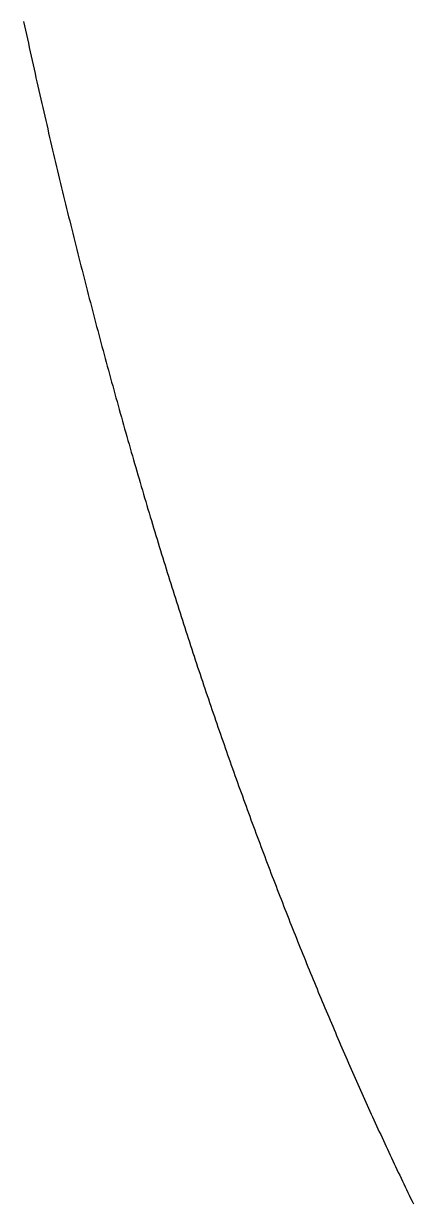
# Model space of a CAD drawing. Header units: millimetres. Extents: x 84 to 218, y -158 to -51.
# Drawn here: x 86.27 to 89.16, y -131.07 to -122.32 of the extents above; entities that cross this region are included whole.
import ezdxf

# ---------------------------------------------------------------- set-up
doc = ezdxf.new("R2010")
doc.units = ezdxf.units.MM
doc.layers.add('BLACK', color=250, linetype='CONTINUOUS')

msp = doc.modelspace()

# ---------------------------------------------------------------- linework, layer by layer
at = {"layer": 'BLACK', "linetype": 'CONTINUOUS'}
for p, q in [((86.272749, -122.301361), (86.279742, -122.333731)), ((86.279742, -122.333731), (86.286747, -122.366057)), ((86.286747, -122.366057), (86.293765, -122.398352)), ((86.293765, -122.398352), (86.300794, -122.430603)), ((86.300794, -122.430603), (86.307837, -122.462822)), ((86.307837, -122.462822), (86.31489, -122.494998)), ((86.31489, -122.494998), (86.321957, -122.527142)), ((86.321957, -122.527142), (86.329035, -122.559243)), ((86.329035, -122.559243), (86.336127, -122.591312)), ((86.336127, -122.591312), (86.343229, -122.623338)), ((86.343229, -122.623338), (86.350345, -122.655332)), ((86.350345, -122.655332), (86.357472, -122.687283)), ((86.357472, -122.687283), (86.364612, -122.719202)), ((86.364612, -122.719202), (86.371763, -122.751078)), ((86.371763, -122.751078), (86.378927, -122.782922)), ((86.378927, -122.782922), (86.386103, -122.814723)), ((86.386103, -122.814723), (86.393291, -122.846493)), ((86.393291, -122.846493), (86.400491, -122.878219)), ((86.400491, -122.878219), (86.407703, -122.909914)), ((86.407703, -122.909914), (86.414927, -122.941566)), ((86.414927, -122.941566), (86.422163, -122.973186)), ((86.422163, -122.973186), (86.429411, -123.004764)), ((86.429411, -123.004764), (86.436671, -123.036309)), ((86.436671, -123.036309), (86.443942, -123.067812)), ((86.443942, -123.067812), (86.451227, -123.099283)), ((86.451227, -123.099283), (86.458522, -123.130712)), ((86.458522, -123.130712), (86.46583, -123.162108)), ((86.46583, -123.162108), (86.473149, -123.193463)), ((86.473149, -123.193463), (86.480481, -123.224785)), ((86.480481, -123.224785), (86.487824, -123.256065)), ((86.487824, -123.256065), (86.49518, -123.287313)), ((86.49518, -123.287313), (86.502546, -123.31852)), ((86.502546, -123.31852), (86.509925, -123.349694)), ((86.509925, -123.349694), (86.517315, -123.380825)), ((86.517315, -123.380825), (86.524718, -123.411925)), ((86.524718, -123.411925), (86.532131, -123.442983)), ((86.532131, -123.442983), (86.539558, -123.474009)), ((86.539558, -123.474009), (86.546994, -123.504993)), ((86.546994, -123.504993), (86.554444, -123.535946)), ((86.554444, -123.535946), (86.561904, -123.566856)), ((86.561904, -123.566856), (86.569378, -123.597734)), ((86.569378, -123.597734), (86.576861, -123.62857)), ((86.576861, -123.62857), (86.584357, -123.659375)), ((86.584357, -123.659375), (86.591864, -123.690138)), ((86.591864, -123.690138), (86.599384, -123.720869)), ((86.599384, -123.720869), (86.606914, -123.751558)), ((86.606914, -123.751558), (86.614457, -123.782215)), ((86.614457, -123.782215), (86.62201, -123.812831)), ((86.62201, -123.812831), (86.629575, -123.843415)), ((86.629575, -123.843415), (86.637152, -123.873957)), ((86.637152, -123.873957), (86.64474, -123.904467)), ((86.64474, -123.904467), (86.65234, -123.934936)), ((86.65234, -123.934936), (86.659951, -123.965373)), ((86.659951, -123.965373), (86.667573, -123.995769)), ((86.667573, -123.995769), (86.675208, -124.026133)), ((86.675208, -124.026133), (86.682853, -124.056455)), ((86.682853, -124.056455), (86.690511, -124.086746)), ((86.690511, -124.086746), (86.698178, -124.116995)), ((86.698178, -124.116995), (86.705859, -124.147213)), ((86.705859, -124.147213), (86.713549, -124.177389)), ((86.713549, -124.177389), (86.721252, -124.207534)), ((86.721252, -124.207534), (86.728965, -124.237637)), ((86.728965, -124.237637), (86.736691, -124.267709)), ((86.736691, -124.267709), (86.744426, -124.297739)), ((86.744426, -124.297739), (86.752174, -124.327738)), ((86.752174, -124.327738), (86.759932, -124.357696)), ((86.759932, -124.357696), (86.767703, -124.387622)), ((86.767703, -124.387622), (86.775484, -124.417507)), ((86.775484, -124.417507), (86.783277, -124.44736)), ((86.783277, -124.44736), (86.79108, -124.477172)), ((86.79108, -124.477172), (86.798895, -124.506953)), ((86.798895, -124.506953), (86.806721, -124.536693)), ((86.806721, -124.536693), (86.814558, -124.566401)), ((86.814558, -124.566401), (86.822406, -124.596068)), ((86.822406, -124.596068), (86.830266, -124.625704)), ((86.830266, -124.625704), (86.838136, -124.655299)), ((86.838136, -124.655299), (86.846018, -124.684862)), ((86.846018, -124.684862), (86.85391, -124.714385)), ((86.85391, -124.714385), (86.861814, -124.743876)), ((86.861814, -124.743876), (86.869728, -124.773326)), ((86.869728, -124.773326), (86.877654, -124.802745)), ((86.877654, -124.802745), (86.88559, -124.832123)), ((86.88559, -124.832123), (86.893538, -124.86147)), ((86.893538, -124.86147), (86.901496, -124.890776)), ((86.901496, -124.890776), (86.909466, -124.920051)), ((86.909466, -124.920051), (86.917446, -124.949285)), ((86.917446, -124.949285), (86.925438, -124.978488)), ((86.925438, -124.978488), (86.93344, -125.00765)), ((86.93344, -125.00765), (86.941453, -125.036781)), ((86.941453, -125.036781), (86.949477, -125.065872)), ((86.949477, -125.065872), (86.957512, -125.094931)), ((86.957512, -125.094931), (86.965557, -125.12395)), ((86.965557, -125.12395), (86.973614, -125.152937)), ((86.973614, -125.152937), (86.981681, -125.181884)), ((86.981681, -125.181884), (86.989759, -125.2108)), ((86.989759, -125.2108), (86.997848, -125.239675)), ((86.997848, -125.239675), (87.005948, -125.26852)), ((87.005948, -125.26852), (87.014057, -125.297323)), ((87.014057, -125.297323), (87.022179, -125.326096)), ((87.022179, -125.326096), (87.03031, -125.354829)), ((87.03031, -125.354829), (87.038453, -125.38353)), ((87.038453, -125.38353), (87.046605, -125.412191)), ((87.046605, -125.412191), (87.05477, -125.440822)), ((87.05477, -125.440822), (87.062943, -125.469411)), ((87.062943, -125.469411), (87.071129, -125.49797)), ((87.071129, -125.49797), (87.079324, -125.526489)), ((87.079324, -125.526489), (87.087531, -125.554977)), ((87.087531, -125.554977), (87.095747, -125.583424)), ((87.095747, -125.583424), (87.103975, -125.611841)), ((87.103975, -125.611841), (87.112212, -125.640218)), ((87.112212, -125.640218), (87.120461, -125.668563)), ((87.120461, -125.668563), (87.128719, -125.696869)), ((87.128719, -125.696869), (87.136989, -125.725144)), ((87.136989, -125.725144), (87.145268, -125.753379)), ((87.145268, -125.753379), (87.153559, -125.781583)), ((87.153559, -125.781583), (87.161859, -125.809747)), ((87.161859, -125.809747), (87.170171, -125.83788)), ((87.170171, -125.83788), (87.178492, -125.865974)), ((87.178492, -125.865974), (87.186824, -125.894036)), ((87.186824, -125.894036), (87.195166, -125.922059)), ((87.195166, -125.922059), (87.203519, -125.950051)), ((87.203519, -125.950051), (87.211882, -125.978003)), ((87.211882, -125.978003), (87.220256, -126.005925)), ((87.220256, -126.005925), (87.228639, -126.033807)), ((87.228639, -126.033807), (87.237034, -126.061658)), ((87.237034, -126.061658), (87.245437, -126.08947)), ((87.245437, -126.08947), (87.253852, -126.117251)), ((87.253852, -126.117251), (87.262276, -126.144992)), ((87.262276, -126.144992), (87.270712, -126.172702)), ((87.270712, -126.172702), (87.279157, -126.200373)), ((87.279157, -126.200373), (87.287613, -126.228014)), ((87.287613, -126.228014), (87.296078, -126.255615)), ((87.296078, -126.255615), (87.304554, -126.283185)), ((87.304554, -126.283185), (87.31304, -126.310716)), ((87.31304, -126.310716), (87.321536, -126.338217)), ((87.321536, -126.338217), (87.330042, -126.365677)), ((87.330042, -126.365677), (87.338559, -126.393108)), ((87.338559, -126.393108), (87.347085, -126.420499)), ((87.347085, -126.420499), (87.355622, -126.44786)), ((87.355622, -126.44786), (87.364168, -126.475181)), ((87.364168, -126.475181), (87.372725, -126.502472)), ((87.372725, -126.502472), (87.381291, -126.529724)), ((87.381291, -126.529724), (87.389869, -126.556945)), ((87.389869, -126.556945), (87.398455, -126.584127)), ((87.398455, -126.584127), (87.407052, -126.611279)), ((87.407052, -126.611279), (87.415658, -126.638391)), ((87.415658, -126.638391), (87.424275, -126.665474)), ((87.424275, -126.665474), (87.432901, -126.692517)), ((87.432901, -126.692517), (87.441538, -126.71953)), ((87.441538, -126.71953), (87.450184, -126.746503)), ((87.450184, -126.746503), (87.458841, -126.773447)), ((87.458841, -126.773447), (87.467506, -126.800351)), ((87.467506, -126.800351), (87.476183, -126.827226)), ((87.476183, -126.827226), (87.484868, -126.854061)), ((87.484868, -126.854061), (87.493565, -126.880866)), ((87.493565, -126.880866), (87.502269, -126.907632)), ((87.502269, -126.907632), (87.510985, -126.934368)), ((87.510985, -126.934368), (87.51971, -126.961065)), ((87.51971, -126.961065), (87.528445, -126.987732)), ((87.528445, -126.987732), (87.537189, -127.01436)), ((87.537189, -127.01436), (87.545944, -127.040958)), ((87.545944, -127.040958), (87.554708, -127.067518)), ((87.554708, -127.067518), (87.563482, -127.094047)), ((87.563482, -127.094047), (87.572265, -127.120537)), ((87.572265, -127.120537), (87.581059, -127.146998)), ((87.581059, -127.146998), (87.589861, -127.17342)), ((87.589861, -127.17342), (87.598674, -127.199812)), ((87.598674, -127.199812), (87.607495, -127.226165)), ((87.607495, -127.226165), (87.616328, -127.252488)), ((87.616328, -127.252488), (87.625168, -127.278773)), ((87.625168, -127.278773), (87.63402, -127.305028)), ((87.63402, -127.305028), (87.642879, -127.331244)), ((87.642879, -127.331244), (87.65175, -127.357431)), ((87.65175, -127.357431), (87.660629, -127.383578)), ((87.660629, -127.383578), (87.669519, -127.409696)), ((87.669519, -127.409696), (87.678417, -127.435776)), ((87.678417, -127.435776), (87.687325, -127.461826)), ((87.687325, -127.461826), (87.696242, -127.487837)), ((87.696242, -127.487837), (87.70517, -127.513819)), ((87.70517, -127.513819), (87.714105, -127.539762)), ((87.714105, -127.539762), (87.723052, -127.565676)), ((87.723052, -127.565676), (87.732007, -127.591551)), ((87.732007, -127.591551), (87.740972, -127.617397)), ((87.740972, -127.617397), (87.749945, -127.643204)), ((87.749945, -127.643204), (87.75893, -127.668982)), ((87.75893, -127.668982), (87.767921, -127.694721)), ((87.767921, -127.694721), (87.776924, -127.720431)), ((87.776924, -127.720431), (87.785935, -127.746103)), ((87.785935, -127.746103), (87.794957, -127.771745)), ((87.794957, -127.771745), (87.803986, -127.797349)), ((87.803986, -127.797349), (87.813026, -127.822924)), ((87.813026, -127.822924), (87.822074, -127.84846)), ((87.822074, -127.84846), (87.831132, -127.873967)), ((87.831132, -127.873967), (87.840199, -127.899436)), ((87.840199, -127.899436), (87.849276, -127.924875)), ((87.849276, -127.924875), (87.85836, -127.950277)), ((87.85836, -127.950277), (87.867456, -127.975649)), ((87.867456, -127.975649), (87.876559, -128.000983)), ((87.876559, -128.000983), (87.885673, -128.026288)), ((87.885673, -128.026288), (87.894794, -128.051555)), ((87.894794, -128.051555), (87.903926, -128.076792)), ((87.903926, -128.076792), (87.913066, -128.101992)), ((87.913066, -128.101992), (87.922216, -128.127162)), ((87.922216, -128.127162), (87.931374, -128.152295)), ((87.931374, -128.152295), (87.940542, -128.177398)), ((87.940542, -128.177398), (87.949718, -128.202463)), ((87.949718, -128.202463), (87.958905, -128.2275)), ((87.958905, -128.2275), (87.968098, -128.252498)), ((87.968098, -128.252498), (87.977303, -128.277468)), ((87.977303, -128.277468), (87.986515, -128.302399)), ((87.986515, -128.302399), (87.995738, -128.327302)), ((87.995738, -128.327302), (88.004967, -128.352167)), ((88.004967, -128.352167), (88.014208, -128.377003)), ((88.014208, -128.377003), (88.023456, -128.401801)), ((88.023456, -128.401801), (88.032714, -128.426571)), ((88.032714, -128.426571), (88.04198, -128.451302)), ((88.04198, -128.451302), (88.051256, -128.476005)), ((88.051256, -128.476005), (88.060539, -128.50067)), ((88.060539, -128.50067), (88.069833, -128.525306)), ((88.069833, -128.525306), (88.079134, -128.549905)), ((88.079134, -128.549905), (88.088445, -128.574475)), ((88.088445, -128.574475), (88.097764, -128.599007)), ((88.097764, -128.599007), (88.107093, -128.623511)), ((88.107093, -128.623511), (88.11643, -128.647977)), ((88.11643, -128.647977), (88.125776, -128.672414)), ((88.125776, -128.672414), (88.13513, -128.696814)), ((88.13513, -128.696814), (88.144494, -128.721186)), ((88.144494, -128.721186), (88.153866, -128.745519)), ((88.153866, -128.745519), (88.163247, -128.769825)), ((88.163247, -128.769825), (88.172636, -128.794092)), ((88.172636, -128.794092), (88.182035, -128.818332)), ((88.182035, -128.818332), (88.191441, -128.842534)), ((88.191441, -128.842534), (88.200858, -128.866707)), ((88.200858, -128.866707), (88.210281, -128.890843)), ((88.210281, -128.890843), (88.219715, -128.914951)), ((88.219715, -128.914951), (88.229155, -128.939021)), ((88.229155, -128.939021), (88.238606, -128.963063)), ((88.238606, -128.963063), (88.248064, -128.987068)), ((88.248064, -128.987068), (88.257532, -129.011044)), ((88.257532, -129.011044), (88.267007, -129.034983)), ((88.267007, -129.034983), (88.276492, -129.058894)), ((88.276492, -129.058894), (88.285984, -129.082767)), ((88.285984, -129.082767), (88.295486, -129.106612)), ((88.295486, -129.106612), (88.304995, -129.130421)), ((88.304995, -129.130421), (88.314514, -129.1542)), ((88.314514, -129.1542), (88.32404, -129.177943)), ((88.32404, -129.177943), (88.333576, -129.201658)), ((88.333576, -129.201658), (88.343119, -129.225336)), ((88.343119, -129.225336), (88.352672, -129.248985)), ((88.352672, -129.248985), (88.362231, -129.272597)), ((88.362231, -129.272597), (88.371801, -129.296182)), ((88.371801, -129.296182), (88.381378, -129.319729)), ((88.381378, -129.319729), (88.390964, -129.343248)), ((88.390964, -129.343248), (88.400557, -129.366731)), ((88.400557, -129.366731), (88.41016, -129.390185)), ((88.41016, -129.390185), (88.41977, -129.413603)), ((88.41977, -129.413603), (88.42939, -129.436992)), ((88.42939, -129.436992), (88.439016, -129.460345)), ((88.439016, -129.460345), (88.448653, -129.483669)), ((88.448653, -129.483669), (88.458296, -129.506958)), ((88.458296, -129.506958), (88.467949, -129.530217)), ((88.467949, -129.530217), (88.477608, -129.553441)), ((88.477608, -129.553441), (88.487278, -129.576636)), ((88.487278, -129.576636), (88.496954, -129.599795)), ((88.496954, -129.599795), (88.506639, -129.622926)), ((88.506639, -129.622926), (88.516332, -129.64602)), ((88.516332, -129.64602), (88.526034, -129.669087)), ((88.526034, -129.669087), (88.535742, -129.692117)), ((88.535742, -129.692117), (88.545461, -129.715119)), ((88.545461, -129.715119), (88.555186, -129.738084)), ((88.555186, -129.738084), (88.564921, -129.761022)), ((88.564921, -129.761022), (88.574662, -129.783924)), ((88.574662, -129.783924), (88.584413, -129.806797)), ((88.584413, -129.806797), (88.59417, -129.829635)), ((88.59417, -129.829635), (88.603937, -129.852444)), ((88.603937, -129.852444), (88.61371, -129.875217)), ((88.61371, -129.875217), (88.623493, -129.897963)), ((88.623493, -129.897963), (88.633283, -129.920672)), ((88.633283, -129.920672), (88.643082, -129.943354)), ((88.643082, -129.943354), (88.652887, -129.965999)), ((88.652887, -129.965999), (88.662702, -129.988617)), ((88.662702, -129.988617), (88.672524, -130.011199)), ((88.672524, -130.011199), (88.682355, -130.033753)), ((88.682355, -130.033753), (88.692192, -130.056271)), ((88.692192, -130.056271), (88.702039, -130.078761)), ((88.702039, -130.078761), (88.711892, -130.101216)), ((88.711892, -130.101216), (88.721755, -130.123642)), ((88.721755, -130.123642), (88.731623, -130.146033)), ((88.731623, -130.146033), (88.741502, -130.168396)), ((88.741502, -130.168396), (88.751386, -130.190724)), ((88.751386, -130.190724), (88.76128, -130.213024)), ((88.76128, -130.213024), (88.771181, -130.235288)), ((88.771181, -130.235288), (88.78109, -130.257524)), ((88.78109, -130.257524), (88.791006, -130.279725)), ((88.791006, -130.279725), (88.800932, -130.301898)), ((88.800932, -130.301898), (88.810863, -130.324036)), ((88.810863, -130.324036), (88.820804, -130.346146)), ((88.820804, -130.346146), (88.830751, -130.368221)), ((88.830751, -130.368221), (88.840707, -130.390268)), ((88.840707, -130.390268), (88.850669, -130.412279)), ((88.850669, -130.412279), (88.860641, -130.434263)), ((88.860641, -130.434263), (88.870619, -130.456212)), ((88.870619, -130.456212), (88.880606, -130.478133)), ((88.880606, -130.478133), (88.890599, -130.500019)), ((88.890599, -130.500019), (88.900601, -130.521877)), ((88.900601, -130.521877), (88.91061, -130.5437)), ((88.91061, -130.5437), (88.920627, -130.565496)), ((88.920627, -130.565496), (88.930651, -130.587256)), ((88.930651, -130.587256), (88.940684, -130.608989)), ((88.940684, -130.608989), (88.950723, -130.630687)), ((88.950723, -130.630687), (88.960771, -130.652357)), ((88.960771, -130.652357), (88.970824, -130.673993)), ((88.970824, -130.673993), (88.980888, -130.695601)), ((88.980888, -130.695601), (88.990957, -130.717173)), ((88.990957, -130.717173), (89.001035, -130.738719)), ((89.001035, -130.738719), (89.011119, -130.760229)), ((89.011119, -130.760229), (89.021212, -130.781713)), ((89.021212, -130.781713), (89.031311, -130.803161)), ((89.031311, -130.803161), (89.041419, -130.824582)), ((89.041419, -130.824582), (89.051533, -130.845968)), ((89.051533, -130.845968), (89.061656, -130.867327)), ((89.061656, -130.867327), (89.071784, -130.888651)), ((89.071784, -130.888651), (89.081922, -130.909948)), ((89.081922, -130.909948), (89.092066, -130.93121)), ((89.092066, -130.93121), (89.102219, -130.952445)), ((89.102219, -130.952445), (89.112377, -130.973645)), ((89.112377, -130.973645), (89.122544, -130.994819)), ((89.122544, -130.994819), (89.132717, -131.015957)), ((89.132717, -131.015957), (89.142899, -131.037068)), ((89.142899, -131.037068), (89.153087, -131.058145)), ((89.153087, -131.058145), (89.163283, -131.079194))]:
    msp.add_line(p, q, dxfattribs=at)

doc.saveas('drawing.dxf')
